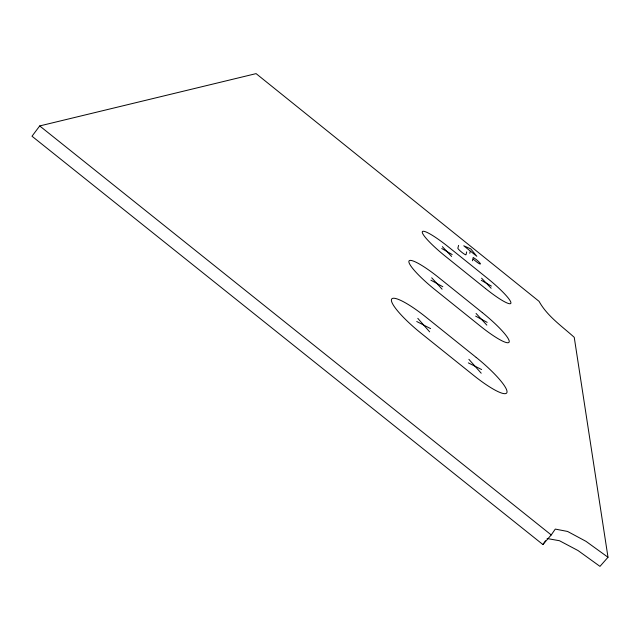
<?xml version="1.0" encoding="UTF-8"?>
<svg xmlns="http://www.w3.org/2000/svg" width="640" height="640" viewBox="0 0 640 640"><rect width="100%" height="100%" fill="white"/><g stroke="black" fill="none" stroke-linecap="round" stroke-linejoin="round"><path stroke-width="0.96" d="M472.432 260.792L473.2 257.464L476.064 259.4A5.816 0.8 39.4 0 1 480.408 263.928A5.816 0.8 39.4 0 1 475.72 261.184L473.296 259.232M469.792 253.296L470.288 251.032L476.816 256.288L470.768 248.896L463.76 245.784L469.832 250.664M466.696 251.864L466.024 254.736A5.256 0.728 39.3 0 1 461.736 252.232A5.256 0.728 39.3 0 1 457.848 248.16L458.616 245.368M608 557.264L574.24 337.328C561.896 326.16 547.232 316.192 539.064 301.344L256.088 73.624L39.704 125.936L32 136.224L542.896 544.536L551.232 534.944L555.288 529.088L567.576 531.456L586.032 541.368L608 557.264L599.976 566.376L578.008 550.536L559.488 540.736L547.096 538.512M542.896 544.536L545.52 540.768M468.328 362.88L481.632 369.552M416.728 321.496L430.584 328.608M475.656 316.136L487.152 322.36M430.888 280.176L442.8 286.728M481.272 280.304L491.4 286.088M441.736 248.504L452.184 254.552M39.704 125.936L551.232 534.944M481.6 278.208L491.144 288.24M442.368 246.656L451.624 256.464M476.072 313.456L486.832 325.112M431.696 277.808L442.088 289.176M468.88 359.32L481.208 373.208M417.808 318.352L429.64 331.848M485.616 288.624L445.464 256.336A31.664 4.592 39.3 0 1 422.304 231.808A31.664 4.592 39.3 0 1 448.44 246.928L487.072 277.992A31.68 4.576 39.5 0 1 510.92 303.072A31.68 4.576 39.5 0 1 485.616 288.624M482.336 312.608L438.736 277.576A35.84 5.88 39.4 0 0 408.928 261.184A35.84 5.88 39.4 0 0 434.92 289.624L480.48 326.216A35.872 5.856 39.7 0 0 509.224 341.752A35.872 5.856 39.7 0 0 482.336 312.608M476.216 357.44L426.16 317.28A41.296 7.792 39.6 0 0 391.48 299.488A41.296 7.792 39.6 0 0 421.096 333.264L473.752 375.48A41.36 7.752 40 0 0 507.008 392.144A41.36 7.752 40 0 0 476.216 357.44"/></g></svg>
